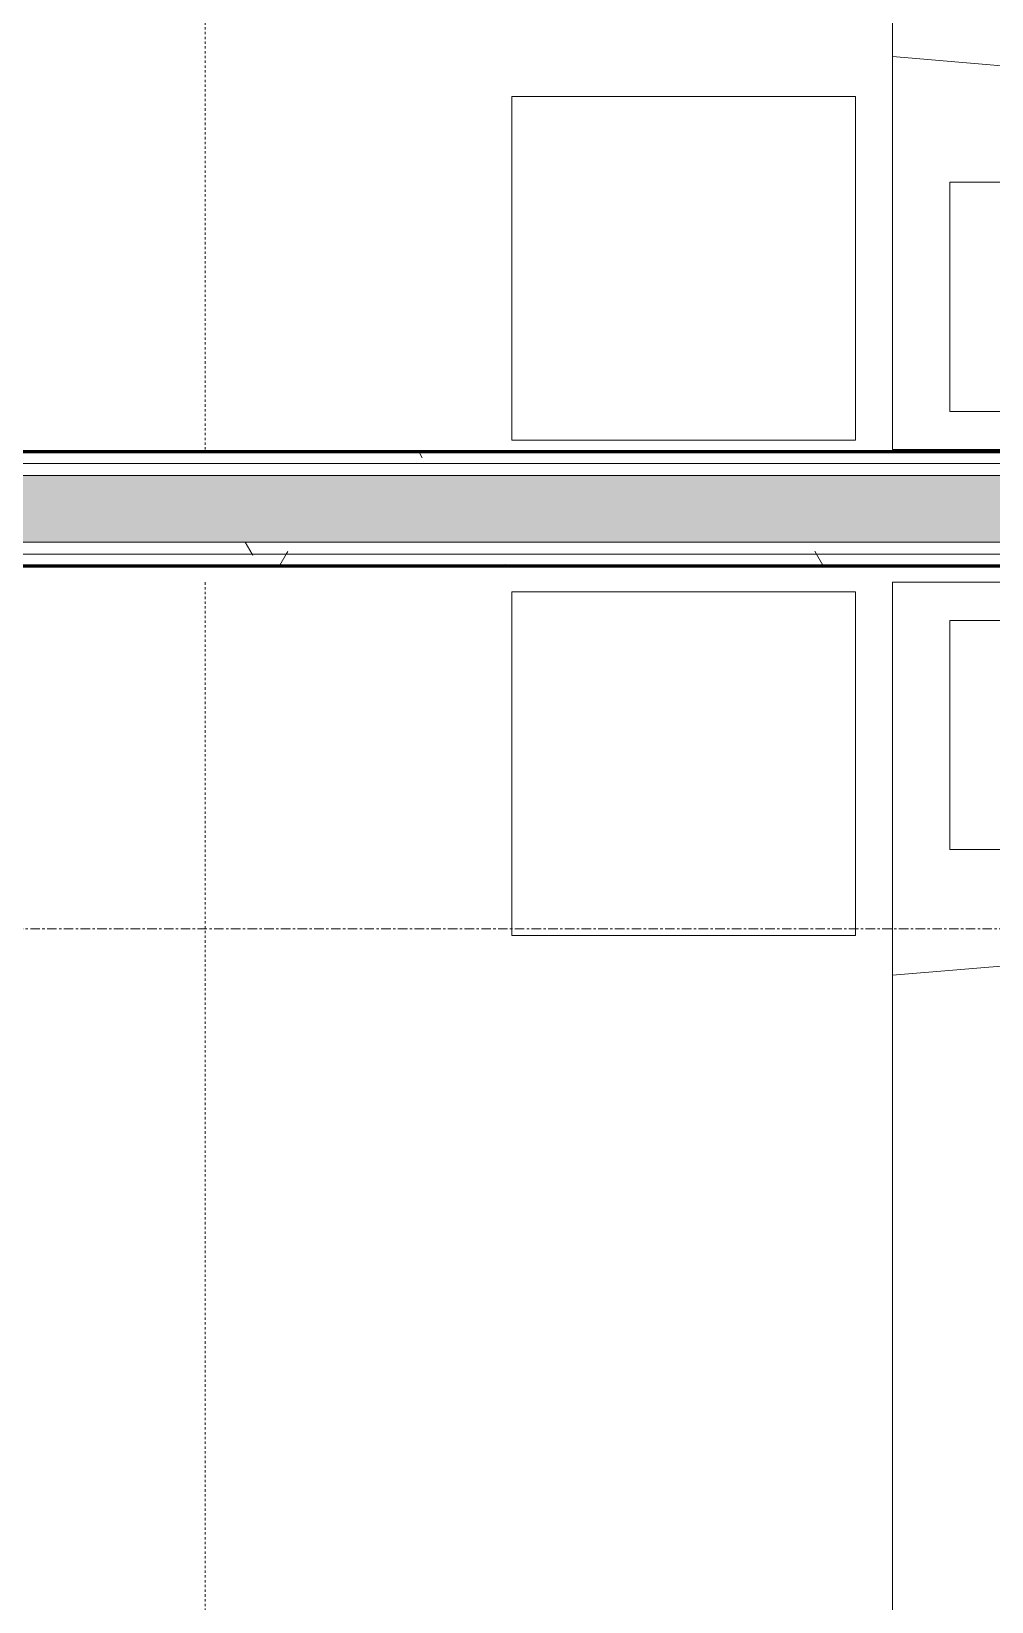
# Model space of a CAD drawing. Header units: inches. Extents: x -4169 to -1846, y 9706 to 12377.
# Drawn here: x -3799 to -3748.7, y 10781 to 10863.2 of the extents above; entities that cross this region are included whole.
import ezdxf

# ---------------------------------------------------------------- set-up
doc = ezdxf.new("R2010")
doc.units = ezdxf.units.IN
doc.header["$MEASUREMENT"] = 0
doc.linetypes.add('Dash', pattern=[0.25, 0.125, -0.125])
doc.linetypes.add('Grid Line 1_2_', pattern=[0.875, 0.5, -0.125, 0.125, -0.125])
for name, color, linetype, lineweight in [('0-1', 7, 'Continuous', 5), ('0-2', 10, 'Continuous', 18), ('A-WALL', 113, 'Continuous', 18), ('A-WALL-PATT-4', 111, 'Continuous', 9), ('I-FURN-1', 7, 'Continuous', 9), ('I-FURN-HDLN-1', 7, 'Dash', 9), ('I-WALL-3', 2, 'Continuous', 60), ('S-GRID-1', 1, 'Grid Line 1_2_', 9)]:
    doc.layers.add(name, color=color, linetype=linetype, lineweight=lineweight)
pattern_1 = [(0, (0, 0), (20.48, 5.12), [0.845, -14.515, 0.845, -14.515, -81.92]), (0, (0, 0), (20.48, 5.12), [-30.72, 0.845, -29.875, 0.845, -14.515, -35.84]), (0, (0, 0), (20.48, 5.12), [-76.8, 0.845, -9.395, 0.845, -24.755]), (120, (7.68, 2.56), (-14.67405, 15.1762003), [0.845, -14.515, 0.845, -14.515, -81.92]), (120, (7.68, 2.56), (-14.67405, 15.1762003), [-30.72, 0.845, -29.875, 0.845, -14.515, -35.84]), (120, (7.68, 2.56), (-14.67405, 15.1762003), [-76.8, 0.845, -9.395, 0.845, -24.755]), (240, (10.24, 12.8), (-5.80595, -20.2962003), [0.845, -14.515, 0.845, -14.515, -81.92]), (240, (10.24, 12.8), (-5.80595, -20.2962003), [-30.72, 0.845, -29.875, 0.845, -14.515, -35.84]), (240, (10.24, 12.8), (-5.80595, -20.2962003), [-76.8, 0.845, -9.395, 0.845, -24.755])]

# ---------------------------------------------------------------- blocks, each defined once
blk = doc.blocks.new('Bed-Standard - King 78_ x 80_-1242963-ENLARGED RCP - 1ST FLOOR PLAN')
at = {"layer": 'I-FURN-1'}
for p, q in [((49.689, 38.205), (-28.311, 38.205)), ((-28.311, 38.205), (-28.311, -41.795)), ((-25.311, 36.205), (-25.311, 24.205)), ((-25.311, 36.205), (46.689, 36.205)), ((49.689, 24.205), (-28.311, 17.625)), ((-25.311, 24.205), (46.689, 24.205))]:
    blk.add_line(p, q, dxfattribs=at)
at = {"layer": 'I-FURN-HDLN-1'}
blk.add_line((-64.311, 38.205), (-64.311, -77.795), dxfattribs=at)
blk = doc.blocks.new('Table-Night Stand - 18_ x 18_ x 24_-1352623-ENLARGED RCP - 1ST FLOOR PLAN')
at = {"layer": 'I-FURN-1'}
for p, q in [((18.147, 18), (0.147, 18)), ((0.147, 18), (0.147, 0)), ((18.147, 0), (18.147, 18)), ((0.147, 0), (18.147, 0))]:
    blk.add_line(p, q, dxfattribs=at)
blk = doc.blocks.new('Bed-Standard - King 78_ x 80_-1379907-ENLARGED RCP - 1ST FLOOR PLAN')
at = {"layer": 'I-FURN-1'}
for p, q in [((-28.311, -38.205), (-28.311, 41.795)), ((49.689, -24.205), (-28.311, -17.625)), ((-25.311, -24.205), (46.689, -24.205)), ((-25.311, -36.205), (-25.311, -24.205)), ((-25.311, -36.205), (46.689, -36.205)), ((49.689, -38.205), (-28.311, -38.205))]:
    blk.add_line(p, q, dxfattribs=at)
at = {"layer": 'I-FURN-HDLN-1'}
blk.add_line((-64.311, -38.205), (-64.311, 77.795), dxfattribs=at)
blk = doc.blocks.new('Table-Night Stand - 18_ x 18_ x 24_-1372838-ENLARGED RCP - 1ST FLOOR PLAN')
at = {"layer": 'I-FURN-1'}
for p, q in [((0.147, 0), (18.147, 0)), ((0.147, -18), (0.147, 0)), ((18.147, 0), (18.147, -18)), ((18.147, -18), (0.147, -18))]:
    blk.add_line(p, q, dxfattribs=at)
blk = doc.blocks.new('CTR - 1st Phase - Unit Layouts_rvt-1-ENLARGED RCP - 1ST FLOOR PLAN')
at = {"layer": '0-2'}
for name, p in [('Bed-Standard - King 78_ x 80_-1379907-ENLARGED RCP - 1ST FLOOR PLAN', (-3725.612, 10879.498)), ('Table-Night Stand - 18_ x 18_ x 24_-1372838-ENLARGED RCP - 1ST FLOOR PLAN', (-3774.003, 10859.793)), ('Bed-Standard - King 78_ x 80_-1242963-ENLARGED RCP - 1ST FLOOR PLAN', (-3725.612, 10796.14)), ('Table-Night Stand - 18_ x 18_ x 24_-1352623-ENLARGED RCP - 1ST FLOOR PLAN', (-3774.003, 10815.845))]:
    blk.add_blockref(name, p, dxfattribs=at)
blk = doc.blocks.new('CTR - 1st Phase - Shell_rvt-1-ENLARGED RCP - 1ST FLOOR PLAN')
at = {"layer": 'S-GRID-1'}
blk.add_line((-1846.456, 10816.189), (-4136.464, 10816.189), dxfattribs=at)

msp = doc.modelspace()

# ---------------------------------------------------------------- hatches: boundary and pattern name
at = {"layer": 'A-WALL-PATT-4'}
h = msp.add_hatch(dxfattribs=at)
h.set_pattern_fill('FP_1', color=256, style=0, pattern_type=2)
h.set_pattern_definition(pattern_1)
h.paths.add_polyline_path([(-3822.724, 10840.564), (-3487.924, 10840.564), (-3487.924, 10841.189), (-3536.398, 10841.189), (-3536.398, 10840.931), (-3556.35, 10840.931), (-3556.35, 10841.189), (-3822.724, 10841.189)], flags=0)
h = msp.add_hatch(dxfattribs=at)
h.set_pattern_fill('FP_1', color=256, style=0, pattern_type=2)
h.set_pattern_definition(pattern_1)
h.paths.add_polyline_path([(-3675.924, 10839.939), (-3487.299, 10839.939), (-3487.299, 10840.564), (-3822.724, 10840.564), (-3822.724, 10839.939), (-3753.924, 10839.939)], flags=0)
h = msp.add_hatch(dxfattribs=at)
h.set_pattern_fill('FP_12', color=256, style=0, pattern_type=2)
h.set_pattern_definition([(161.57, (0.32, 0.32), (-2.560496185, -0.000537386), [0, -18.214, 2.022, 0]), (18.43, (-0.32, 0.32), (-2.560496185, 0.000537386), [0, -18.214, 2.022, 0]), (108.43, (0.32, 0.32), (1.27922091, -6.400876726), [6.07, -14.166]), (71.57, (-0.32, 0.32), (1.27922091, 6.400876726), [6.07, -14.166])])
h.paths.add_polyline_path([(-3531.716, 10836.439), (-3486.674, 10836.439), (-3486.674, 10839.939), (-3822.724, 10839.939), (-3822.724, 10836.439), (-3558.059, 10836.439)], flags=0)
h = msp.add_hatch(dxfattribs=at)
h.set_pattern_fill('FP_1', color=256, style=0, pattern_type=2)
h.set_pattern_definition(pattern_1)
h.paths.add_polyline_path([(-3490.008, 10835.814), (-3487.299, 10835.814), (-3487.299, 10836.439), (-3822.724, 10836.439), (-3822.724, 10835.814), (-3497.95, 10835.814)], flags=0)
h = msp.add_hatch(dxfattribs=at)
h.set_pattern_fill('FP_1', color=256, style=0, pattern_type=2)
h.set_pattern_definition(pattern_1)
h.paths.add_polyline_path([(-3556.35, 10835.189), (-3487.924, 10835.189), (-3487.924, 10835.814), (-3822.724, 10835.814), (-3822.724, 10835.189), (-3557.48, 10835.189)], flags=0)

# ---------------------------------------------------------------- linework, layer by layer
at = {"layer": 'A-WALL'}
for p, q in [((-3822.724, 10840.564), (-3487.299, 10840.564)), ((-3822.724, 10839.939), (-3486.674, 10839.939)), ((-3822.724, 10836.439), (-3486.674, 10836.439)), ((-3822.724, 10835.814), (-3487.299, 10835.814))]:
    msp.add_line(p, q, dxfattribs=at)
at = {"layer": 'I-WALL-3'}
for p, q in [((-3822.724, 10841.189), (-3612.374, 10841.189)), ((-3487.924, 10835.189), (-3822.724, 10835.189))]:
    msp.add_line(p, q, dxfattribs=at)

# ---------------------------------------------------------------- block references
at = {"layer": '0-1'}
for name in ['CTR - 1st Phase - Shell_rvt-1-ENLARGED RCP - 1ST FLOOR PLAN', 'CTR - 1st Phase - Unit Layouts_rvt-1-ENLARGED RCP - 1ST FLOOR PLAN']:
    msp.add_blockref(name, (0, 0), dxfattribs=at)

doc.saveas('drawing.dxf')
